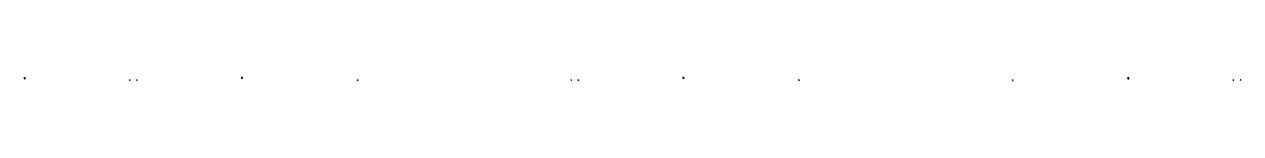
# Model space of a CAD drawing. Header units: millimetres. Extents: x 300333 to 474890, y -562303 to 3203267.
# Drawn here: x 316257 to 329483, y 2003265 to 2003299 of the extents above; entities that cross this region are included whole.
import ezdxf

# ---------------------------------------------------------------- set-up
doc = ezdxf.new("R2010")
doc.units = ezdxf.units.MM
doc.header["$LTSCALE"] = 1000
doc.header["$MEASUREMENT"] = 0
doc.layers.add('上半部分171221拼合$0$上半部分$0$NJ-AB_T6 Skin-Left$0$Seal-EFC', color=8, linetype='Continuous')
pattern_1 = [(0, (0, 0), (3.2385, 1.524), [0.762, -0.635, 0.889, -0.381, 1.143, -0.508]), (0, (0.762, 0.0635), (3.2385, 1.524), [0.635, -2.413, 0.508, -0.762]), (0, (2.286, -0.0953), (3.2385, 1.524), [0.381, -3.937]), (90, (0, 0), (-1.0795, 1.524), [1.4605, -4.6355]), (90, (0.762, -3e-16), (-1.0795, 1.524), [1.42875, -4.66725]), (90, (1.397, -6e-16), (-1.0795, 1.524), [1.3335, -4.7625]), (90, (2.286, -0.0953), (-1.0795, 1.524), [1.4605, -4.6355]), (90, (2.667, -0.0953), (-1.0795, 1.524), [1.4605, -4.6355]), (90, (3.81, -2e-15), (-1.0795, 1.524), [1.397, -4.699])]
pattern_2 = [(225, (-3303.4122, 16264.1804), (-0.42094950568, -1.5434815208), [1.984375, -0.396875, 0, -0.396875])]

msp = doc.modelspace()

# ---------------------------------------------------------------- hatches: boundary and pattern name
at = {"layer": '上半部分171221拼合$0$上半部分$0$NJ-AB_T6 Skin-Left$0$Seal-EFC'}
h = msp.add_hatch(dxfattribs=at)
h.set_pattern_fill('ANSI36', color=8, scale=0.25, angle=360, style=0)
h.set_pattern_definition([(45, (359859.67955, 1993994.7129), (0.420949506, 1.543481521), [1.984375, -0.396875, 0, -0.396875])])
edge = h.paths.add_edge_path()
edge.add_line((316268, 2003285), (316268, 2003291))
edge.add_line((316268, 2003291), (316267, 2003292))
edge.add_line((316267, 2003292), (316267, 2003296))
edge.add_line((316267, 2003296), (316268, 2003297))
edge.add_arc((316274, 2003347), 50.2, 250.8756, 263.7645, ccw=False)
edge.add_line((316257, 2003299), (316257, 2003285))
edge.add_arc((316262, 2003284), 5.22, 446.818, 535.7977, ccw=False)
edge.add_arc((316263, 2003284), 5.22, 364.2004, 453.1821, ccw=False)
h = msp.add_hatch(dxfattribs=at)
h.set_pattern_fill('AR-RSHKE', color=8, scale=0.005, style=0)
h.set_pattern_definition(pattern_1)
edge = h.paths.add_edge_path()
edge.add_line((317403, 2003273), (317408, 2003273))
edge.add_line((317408, 2003273), (317403, 2003273))
edge.add_arc((317403, 2003272), 0.4, 90, 191.2487)
edge.add_line((317402, 2003272), (317404, 2003265))
edge.add_arc((317404, 2003265), 0.4, 191.2487, 270)
edge.add_line((317404, 2003265), (317405, 2003265))
edge.add_arc((317405, 2003265), 0.4, 270, 360)
edge.add_line((317405, 2003265), (317405, 2003267))
edge.add_arc((317405, 2003267), 0.2, 360, 450)
edge.add_line((317405, 2003267), (317405, 2003267))
edge.add_arc((317405, 2003267), 0.2, 180, 270, ccw=False)
edge.add_line((317404, 2003267), (317404, 2003268))
edge.add_arc((317405, 2003268), 0.2, 90, 180, ccw=False)
edge.add_line((317405, 2003268), (317405, 2003268))
edge.add_arc((317405, 2003268), 0.2, 270, 360)
edge.add_line((317405, 2003268), (317405, 2003269))
edge.add_arc((317405, 2003269), 0.2, 90, 180, ccw=False)
edge.add_line((317405, 2003269), (317407, 2003269))
edge.add_arc((317407, 2003269), 0.2, 0, 90, ccw=False)
edge.add_line((317407, 2003269), (317407, 2003268))
edge.add_arc((317407, 2003268), 0.2, 180, 270)
edge.add_line((317407, 2003268), (317408, 2003268))
edge.add_arc((317408, 2003268), 0.2, 0, 90, ccw=False)
edge.add_line((317408, 2003268), (317408, 2003267))
edge.add_arc((317408, 2003267), 0.2, 270, 360, ccw=False)
edge.add_line((317408, 2003267), (317407, 2003267))
edge.add_arc((317407, 2003267), 0.2, 90, 180)
edge.add_line((317407, 2003267), (317407, 2003267))
edge.add_arc((317407, 2003267), 0.4, 180, 270)
edge.add_line((317407, 2003266), (317408, 2003266))
edge.add_arc((317408, 2003267), 0.4, 270, 360)
edge.add_line((317408, 2003267), (317408, 2003272))
edge.add_arc((317408, 2003272), 0.4, 360, 450)
h = msp.add_hatch(dxfattribs=at)
h.set_pattern_fill('AR-RSHKE', color=8, scale=0.005, angle=180, style=0)
h.set_pattern_definition([(180, (317442.7514, 2003296.7162), (-3.2385, -1.524), [0.762, -0.635, 0.889, -0.381, 1.143, -0.508]), (180, (317441.9894, 2003296.6527), (-3.2385, -1.524), [0.635, -2.413, 0.508, -0.762]), (180, (317440.4654, 2003296.8114), (-3.2385, -1.524), [0.381, -3.937]), (270, (317442.7514, 2003296.7162), (1.0795, -1.524), [1.4605, -4.6355]), (270, (317441.9894, 2003296.7162), (1.0795, -1.524), [1.42875, -4.66725]), (270, (317441.3544, 2003296.7162), (1.0795, -1.524), [1.3335, -4.7625]), (270, (317440.4654, 2003296.8114), (1.0795, -1.524), [1.4605, -4.6355]), (270, (317440.0844, 2003296.8114), (1.0795, -1.524), [1.4605, -4.6355]), (270, (317438.9414, 2003296.7162), (1.0795, -1.524), [1.397, -4.699])])
edge = h.paths.add_edge_path()
edge.add_line((317483, 2003273), (317477, 2003273))
edge.add_line((317477, 2003273), (317483, 2003273))
edge.add_arc((317483, 2003272), 0.4, 348.7513, 450, ccw=False)
edge.add_line((317483, 2003272), (317482, 2003265))
edge.add_arc((317481, 2003265), 0.4, 270, 348.7513, ccw=False)
edge.add_line((317481, 2003265), (317481, 2003265))
edge.add_arc((317481, 2003265), 0.4, 180, 270, ccw=False)
edge.add_line((317480, 2003265), (317480, 2003267))
edge.add_arc((317481, 2003267), 0.2, 90, 180, ccw=False)
edge.add_line((317481, 2003267), (317481, 2003267))
edge.add_arc((317481, 2003267), 0.2, 270, 360)
edge.add_line((317481, 2003267), (317481, 2003268))
edge.add_arc((317481, 2003268), 0.2, 360, 450)
edge.add_line((317481, 2003268), (317481, 2003268))
edge.add_arc((317481, 2003268), 0.2, 180, 270, ccw=False)
edge.add_line((317480, 2003268), (317480, 2003269))
edge.add_arc((317480, 2003269), 0.2, 360, 450)
edge.add_line((317480, 2003269), (317479, 2003269))
edge.add_arc((317479, 2003269), 0.2, 450, 540)
edge.add_line((317479, 2003269), (317479, 2003268))
edge.add_arc((317478, 2003268), 0.2, 270, 360, ccw=False)
edge.add_line((317478, 2003268), (317478, 2003268))
edge.add_arc((317478, 2003268), 0.2, 450, 540)
edge.add_line((317478, 2003268), (317478, 2003267))
edge.add_arc((317478, 2003267), 0.2, 180, 270)
edge.add_line((317478, 2003267), (317478, 2003267))
edge.add_arc((317478, 2003267), 0.2, 360, 450, ccw=False)
edge.add_line((317479, 2003267), (317479, 2003267))
edge.add_arc((317478, 2003267), 0.4, 270, 360, ccw=False)
edge.add_line((317478, 2003266), (317477, 2003266))
edge.add_arc((317477, 2003267), 0.4, 180, 270, ccw=False)
edge.add_line((317477, 2003267), (317477, 2003272))
edge.add_arc((317477, 2003272), 0.4, 90, 180, ccw=False)
h = msp.add_hatch(dxfattribs=at)
h.set_pattern_fill('ANSI36', color=8, scale=0.25, angle=180, style=0)
h.set_pattern_definition(pattern_2)
edge = h.paths.add_edge_path()
edge.add_line((318617, 2003285), (318617, 2003291))
edge.add_line((318617, 2003291), (318618, 2003292))
edge.add_line((318618, 2003292), (318618, 2003296))
edge.add_line((318618, 2003296), (318617, 2003297))
edge.add_arc((318612, 2003347), 50.2, 276.2355, 289.1244)
edge.add_line((318628, 2003299), (318628, 2003285))
edge.add_arc((318623, 2003284), 5.22, 4.2023, 93.182)
edge.add_arc((318622, 2003284), 5.22, 86.8179, 175.7996)
h = msp.add_hatch(dxfattribs=at)
h.set_pattern_fill('AR-RSHKE', color=8, scale=0.005, angle=180, style=0)
h.set_pattern_definition([(180, (319842.7507, 2003296.7162), (-3.2385, -1.524), [0.762, -0.635, 0.889, -0.381, 1.143, -0.508]), (180, (319841.9887, 2003296.6527), (-3.2385, -1.524), [0.635, -2.413, 0.508, -0.762]), (180, (319840.4647, 2003296.8114), (-3.2385, -1.524), [0.381, -3.937]), (270, (319842.7507, 2003296.7162), (1.0795, -1.524), [1.4605, -4.6355]), (270, (319841.9887, 2003296.7162), (1.0795, -1.524), [1.42875, -4.66725]), (270, (319841.3537, 2003296.7162), (1.0795, -1.524), [1.3335, -4.7625]), (270, (319840.4647, 2003296.8114), (1.0795, -1.524), [1.4605, -4.6355]), (270, (319840.0837, 2003296.8114), (1.0795, -1.524), [1.4605, -4.6355]), (270, (319838.9407, 2003296.7162), (1.0795, -1.524), [1.397, -4.699])])
edge = h.paths.add_edge_path()
edge.add_line((319883, 2003273), (319877, 2003273))
edge.add_line((319877, 2003273), (319883, 2003273))
edge.add_arc((319883, 2003272), 0.4, 348.7513, 450, ccw=False)
edge.add_line((319883, 2003272), (319882, 2003265))
edge.add_arc((319881, 2003265), 0.4, 270, 348.7513, ccw=False)
edge.add_line((319881, 2003265), (319881, 2003265))
edge.add_arc((319881, 2003265), 0.4, 180, 270, ccw=False)
edge.add_line((319880, 2003265), (319880, 2003267))
edge.add_arc((319881, 2003267), 0.2, 90, 180, ccw=False)
edge.add_line((319881, 2003267), (319881, 2003267))
edge.add_arc((319881, 2003267), 0.2, 270, 360)
edge.add_line((319881, 2003267), (319881, 2003268))
edge.add_arc((319881, 2003268), 0.2, 360, 450)
edge.add_line((319881, 2003268), (319881, 2003268))
edge.add_arc((319881, 2003268), 0.2, 180, 270, ccw=False)
edge.add_line((319880, 2003268), (319880, 2003269))
edge.add_arc((319880, 2003269), 0.2, 360, 450)
edge.add_line((319880, 2003269), (319879, 2003269))
edge.add_arc((319879, 2003269), 0.2, 450, 540)
edge.add_line((319879, 2003269), (319879, 2003268))
edge.add_arc((319878, 2003268), 0.2, 270, 360, ccw=False)
edge.add_line((319878, 2003268), (319878, 2003268))
edge.add_arc((319878, 2003268), 0.2, 450, 540)
edge.add_line((319878, 2003268), (319878, 2003267))
edge.add_arc((319878, 2003267), 0.2, 180, 270)
edge.add_line((319878, 2003267), (319878, 2003267))
edge.add_arc((319878, 2003267), 0.2, 360, 450, ccw=False)
edge.add_line((319879, 2003267), (319879, 2003267))
edge.add_arc((319878, 2003267), 0.4, 270, 360, ccw=False)
edge.add_line((319878, 2003266), (319877, 2003266))
edge.add_arc((319877, 2003267), 0.4, 180, 270, ccw=False)
edge.add_line((319877, 2003267), (319877, 2003272))
edge.add_arc((319877, 2003272), 0.4, 90, 180, ccw=False)
h = msp.add_hatch(dxfattribs=at)
h.set_pattern_fill('AR-RSHKE', color=8, scale=0.005, style=0)
h.set_pattern_definition(pattern_1)
edge = h.paths.add_edge_path()
edge.add_line((322203, 2003273), (322208, 2003273))
edge.add_line((322208, 2003273), (322203, 2003273))
edge.add_arc((322203, 2003272), 0.4, 90, 191.2487)
edge.add_line((322202, 2003272), (322204, 2003265))
edge.add_arc((322204, 2003265), 0.4, 191.2487, 270)
edge.add_line((322204, 2003265), (322205, 2003265))
edge.add_arc((322205, 2003265), 0.4, 270, 360)
edge.add_line((322205, 2003265), (322205, 2003267))
edge.add_arc((322205, 2003267), 0.2, 360, 450)
edge.add_line((322205, 2003267), (322205, 2003267))
edge.add_arc((322205, 2003267), 0.2, 180, 270, ccw=False)
edge.add_line((322204, 2003267), (322204, 2003268))
edge.add_arc((322205, 2003268), 0.2, 90, 180, ccw=False)
edge.add_line((322205, 2003268), (322205, 2003268))
edge.add_arc((322205, 2003268), 0.2, 270, 360)
edge.add_line((322205, 2003268), (322205, 2003269))
edge.add_arc((322205, 2003269), 0.2, 90, 180, ccw=False)
edge.add_line((322205, 2003269), (322207, 2003269))
edge.add_arc((322207, 2003269), 0.2, 0, 90, ccw=False)
edge.add_line((322207, 2003269), (322207, 2003268))
edge.add_arc((322207, 2003268), 0.2, 180, 270)
edge.add_line((322207, 2003268), (322208, 2003268))
edge.add_arc((322208, 2003268), 0.2, 0, 90, ccw=False)
edge.add_line((322208, 2003268), (322208, 2003267))
edge.add_arc((322208, 2003267), 0.2, 270, 360, ccw=False)
edge.add_line((322208, 2003267), (322207, 2003267))
edge.add_arc((322207, 2003267), 0.2, 90, 180)
edge.add_line((322207, 2003267), (322207, 2003267))
edge.add_arc((322207, 2003267), 0.4, 180, 270)
edge.add_line((322207, 2003266), (322208, 2003266))
edge.add_arc((322208, 2003267), 0.4, 270, 360)
edge.add_line((322208, 2003267), (322208, 2003272))
edge.add_arc((322208, 2003272), 0.4, 360, 450)
h = msp.add_hatch(dxfattribs=at)
h.set_pattern_fill('AR-RSHKE', color=8, scale=0.005, angle=180, style=0)
h.set_pattern_definition([(180, (322242.7514, 2003296.7162), (-3.2385, -1.524), [0.762, -0.635, 0.889, -0.381, 1.143, -0.508]), (180, (322241.9894, 2003296.6527), (-3.2385, -1.524), [0.635, -2.413, 0.508, -0.762]), (180, (322240.4654, 2003296.8114), (-3.2385, -1.524), [0.381, -3.937]), (270, (322242.7514, 2003296.7162), (1.0795, -1.524), [1.4605, -4.6355]), (270, (322241.9894, 2003296.7162), (1.0795, -1.524), [1.42875, -4.66725]), (270, (322241.3544, 2003296.7162), (1.0795, -1.524), [1.3335, -4.7625]), (270, (322240.4654, 2003296.8114), (1.0795, -1.524), [1.4605, -4.6355]), (270, (322240.0844, 2003296.8114), (1.0795, -1.524), [1.4605, -4.6355]), (270, (322238.9414, 2003296.7162), (1.0795, -1.524), [1.397, -4.699])])
edge = h.paths.add_edge_path()
edge.add_line((322283, 2003273), (322277, 2003273))
edge.add_line((322277, 2003273), (322283, 2003273))
edge.add_arc((322283, 2003272), 0.4, 348.7513, 450, ccw=False)
edge.add_line((322283, 2003272), (322282, 2003265))
edge.add_arc((322281, 2003265), 0.4, 270, 348.7513, ccw=False)
edge.add_line((322281, 2003265), (322281, 2003265))
edge.add_arc((322281, 2003265), 0.4, 180, 270, ccw=False)
edge.add_line((322280, 2003265), (322280, 2003267))
edge.add_arc((322281, 2003267), 0.2, 90, 180, ccw=False)
edge.add_line((322281, 2003267), (322281, 2003267))
edge.add_arc((322281, 2003267), 0.2, 270, 360)
edge.add_line((322281, 2003267), (322281, 2003268))
edge.add_arc((322281, 2003268), 0.2, 360, 450)
edge.add_line((322281, 2003268), (322281, 2003268))
edge.add_arc((322281, 2003268), 0.2, 180, 270, ccw=False)
edge.add_line((322280, 2003268), (322280, 2003269))
edge.add_arc((322280, 2003269), 0.2, 360, 450)
edge.add_line((322280, 2003269), (322279, 2003269))
edge.add_arc((322279, 2003269), 0.2, 450, 540)
edge.add_line((322279, 2003269), (322279, 2003268))
edge.add_arc((322278, 2003268), 0.2, 270, 360, ccw=False)
edge.add_line((322278, 2003268), (322278, 2003268))
edge.add_arc((322278, 2003268), 0.2, 450, 540)
edge.add_line((322278, 2003268), (322278, 2003267))
edge.add_arc((322278, 2003267), 0.2, 180, 270)
edge.add_line((322278, 2003267), (322278, 2003267))
edge.add_arc((322278, 2003267), 0.2, 360, 450, ccw=False)
edge.add_line((322279, 2003267), (322279, 2003267))
edge.add_arc((322278, 2003267), 0.4, 270, 360, ccw=False)
edge.add_line((322278, 2003266), (322277, 2003266))
edge.add_arc((322277, 2003267), 0.4, 180, 270, ccw=False)
edge.add_line((322277, 2003267), (322277, 2003272))
edge.add_arc((322277, 2003272), 0.4, 90, 180, ccw=False)
h = msp.add_hatch(dxfattribs=at)
h.set_pattern_fill('ANSI36', color=8, scale=0.25, angle=180, style=0)
h.set_pattern_definition(pattern_2)
edge = h.paths.add_edge_path()
edge.add_line((323417, 2003285), (323417, 2003291))
edge.add_line((323417, 2003291), (323418, 2003292))
edge.add_line((323418, 2003292), (323418, 2003296))
edge.add_line((323418, 2003296), (323417, 2003297))
edge.add_arc((323412, 2003347), 50.2, 276.2355, 289.1244)
edge.add_line((323428, 2003299), (323428, 2003285))
edge.add_arc((323423, 2003284), 5.22, 4.2023, 93.182)
edge.add_arc((323422, 2003284), 5.22, 86.8179, 175.7996)
h = msp.add_hatch(dxfattribs=at)
h.set_pattern_fill('AR-RSHKE', color=8, scale=0.005, angle=180, style=0)
h.set_pattern_definition([(180, (324642.751, 2003296.7162), (-3.2385, -1.524), [0.762, -0.635, 0.889, -0.381, 1.143, -0.508]), (180, (324641.989, 2003296.6527), (-3.2385, -1.524), [0.635, -2.413, 0.508, -0.762]), (180, (324640.465, 2003296.8114), (-3.2385, -1.524), [0.381, -3.937]), (270, (324642.751, 2003296.7162), (1.0795, -1.524), [1.4605, -4.6355]), (270, (324641.989, 2003296.7162), (1.0795, -1.524), [1.42875, -4.66725]), (270, (324641.354, 2003296.7162), (1.0795, -1.524), [1.3335, -4.7625]), (270, (324640.465, 2003296.8114), (1.0795, -1.524), [1.4605, -4.6355]), (270, (324640.084, 2003296.8114), (1.0795, -1.524), [1.4605, -4.6355]), (270, (324638.941, 2003296.7162), (1.0795, -1.524), [1.397, -4.699])])
edge = h.paths.add_edge_path()
edge.add_line((324683, 2003273), (324677, 2003273))
edge.add_line((324677, 2003273), (324683, 2003273))
edge.add_arc((324683, 2003272), 0.4, 348.7513, 450, ccw=False)
edge.add_line((324683, 2003272), (324682, 2003265))
edge.add_arc((324681, 2003265), 0.4, 270, 348.7513, ccw=False)
edge.add_line((324681, 2003265), (324681, 2003265))
edge.add_arc((324681, 2003265), 0.4, 180, 270, ccw=False)
edge.add_line((324680, 2003265), (324680, 2003267))
edge.add_arc((324681, 2003267), 0.2, 90, 180, ccw=False)
edge.add_line((324681, 2003267), (324681, 2003267))
edge.add_arc((324681, 2003267), 0.2, 270, 360)
edge.add_line((324681, 2003267), (324681, 2003268))
edge.add_arc((324681, 2003268), 0.2, 360, 450)
edge.add_line((324681, 2003268), (324681, 2003268))
edge.add_arc((324681, 2003268), 0.2, 180, 270, ccw=False)
edge.add_line((324680, 2003268), (324680, 2003269))
edge.add_arc((324680, 2003269), 0.2, 360, 450)
edge.add_line((324680, 2003269), (324679, 2003269))
edge.add_arc((324679, 2003269), 0.2, 450, 540)
edge.add_line((324679, 2003269), (324679, 2003268))
edge.add_arc((324678, 2003268), 0.2, 270, 360, ccw=False)
edge.add_line((324678, 2003268), (324678, 2003268))
edge.add_arc((324678, 2003268), 0.2, 450, 540)
edge.add_line((324678, 2003268), (324678, 2003267))
edge.add_arc((324678, 2003267), 0.2, 180, 270)
edge.add_line((324678, 2003267), (324678, 2003267))
edge.add_arc((324678, 2003267), 0.2, 360, 450, ccw=False)
edge.add_line((324679, 2003267), (324679, 2003267))
edge.add_arc((324678, 2003267), 0.4, 270, 360, ccw=False)
edge.add_line((324678, 2003266), (324677, 2003266))
edge.add_arc((324677, 2003267), 0.4, 180, 270, ccw=False)
edge.add_line((324677, 2003267), (324677, 2003272))
edge.add_arc((324677, 2003272), 0.4, 90, 180, ccw=False)
h = msp.add_hatch(dxfattribs=at)
h.set_pattern_fill('AR-RSHKE', color=8, scale=0.005, style=0)
h.set_pattern_definition(pattern_1)
edge = h.paths.add_edge_path()
edge.add_line((327003, 2003273), (327008, 2003273))
edge.add_line((327008, 2003273), (327003, 2003273))
edge.add_arc((327003, 2003272), 0.4, 90, 191.2487)
edge.add_line((327002, 2003272), (327004, 2003265))
edge.add_arc((327004, 2003265), 0.4, 191.2487, 270)
edge.add_line((327004, 2003265), (327005, 2003265))
edge.add_arc((327005, 2003265), 0.4, 270, 360)
edge.add_line((327005, 2003265), (327005, 2003267))
edge.add_arc((327005, 2003267), 0.2, 360, 450)
edge.add_line((327005, 2003267), (327005, 2003267))
edge.add_arc((327005, 2003267), 0.2, 180, 270, ccw=False)
edge.add_line((327004, 2003267), (327004, 2003268))
edge.add_arc((327005, 2003268), 0.2, 90, 180, ccw=False)
edge.add_line((327005, 2003268), (327005, 2003268))
edge.add_arc((327005, 2003268), 0.2, 270, 360)
edge.add_line((327005, 2003268), (327005, 2003269))
edge.add_arc((327005, 2003269), 0.2, 90, 180, ccw=False)
edge.add_line((327005, 2003269), (327007, 2003269))
edge.add_arc((327007, 2003269), 0.2, 0, 90, ccw=False)
edge.add_line((327007, 2003269), (327007, 2003268))
edge.add_arc((327007, 2003268), 0.2, 180, 270)
edge.add_line((327007, 2003268), (327008, 2003268))
edge.add_arc((327008, 2003268), 0.2, 0, 90, ccw=False)
edge.add_line((327008, 2003268), (327008, 2003267))
edge.add_arc((327008, 2003267), 0.2, 270, 360, ccw=False)
edge.add_line((327008, 2003267), (327007, 2003267))
edge.add_arc((327007, 2003267), 0.2, 90, 180)
edge.add_line((327007, 2003267), (327007, 2003267))
edge.add_arc((327007, 2003267), 0.4, 180, 270)
edge.add_line((327007, 2003266), (327008, 2003266))
edge.add_arc((327008, 2003267), 0.4, 270, 360)
edge.add_line((327008, 2003267), (327008, 2003272))
edge.add_arc((327008, 2003272), 0.4, 360, 450)
h = msp.add_hatch(dxfattribs=at)
h.set_pattern_fill('ANSI36', color=8, scale=0.25, angle=360, style=0)
h.set_pattern_definition([(45, (371859.6794, 1993994.7128), (0.420949506, 1.543481521), [1.984375, -0.396875, 0, -0.396875])])
edge = h.paths.add_edge_path()
edge.add_line((328268, 2003285), (328268, 2003291))
edge.add_line((328268, 2003291), (328267, 2003292))
edge.add_line((328267, 2003292), (328267, 2003296))
edge.add_line((328267, 2003296), (328268, 2003297))
edge.add_arc((328274, 2003347), 50.2, 250.8756, 263.7645, ccw=False)
edge.add_line((328257, 2003299), (328257, 2003285))
edge.add_arc((328262, 2003284), 5.22, 446.818, 535.7977, ccw=False)
edge.add_arc((328263, 2003284), 5.22, 364.2004, 453.1821, ccw=False)
h = msp.add_hatch(dxfattribs=at)
h.set_pattern_fill('AR-RSHKE', color=8, scale=0.005, style=0)
h.set_pattern_definition(pattern_1)
edge = h.paths.add_edge_path()
edge.add_line((329403, 2003273), (329408, 2003273))
edge.add_line((329408, 2003273), (329403, 2003273))
edge.add_arc((329403, 2003272), 0.4, 90, 191.2487)
edge.add_line((329402, 2003272), (329404, 2003265))
edge.add_arc((329404, 2003265), 0.4, 191.2487, 270)
edge.add_line((329404, 2003265), (329405, 2003265))
edge.add_arc((329405, 2003265), 0.4, 270, 360)
edge.add_line((329405, 2003265), (329405, 2003267))
edge.add_arc((329405, 2003267), 0.2, 360, 450)
edge.add_line((329405, 2003267), (329405, 2003267))
edge.add_arc((329405, 2003267), 0.2, 180, 270, ccw=False)
edge.add_line((329404, 2003267), (329404, 2003268))
edge.add_arc((329405, 2003268), 0.2, 90, 180, ccw=False)
edge.add_line((329405, 2003268), (329405, 2003268))
edge.add_arc((329405, 2003268), 0.2, 270, 360)
edge.add_line((329405, 2003268), (329405, 2003269))
edge.add_arc((329405, 2003269), 0.2, 90, 180, ccw=False)
edge.add_line((329405, 2003269), (329407, 2003269))
edge.add_arc((329407, 2003269), 0.2, 0, 90, ccw=False)
edge.add_line((329407, 2003269), (329407, 2003268))
edge.add_arc((329407, 2003268), 0.2, 180, 270)
edge.add_line((329407, 2003268), (329408, 2003268))
edge.add_arc((329408, 2003268), 0.2, 0, 90, ccw=False)
edge.add_line((329408, 2003268), (329408, 2003267))
edge.add_arc((329408, 2003267), 0.2, 270, 360, ccw=False)
edge.add_line((329408, 2003267), (329407, 2003267))
edge.add_arc((329407, 2003267), 0.2, 90, 180)
edge.add_line((329407, 2003267), (329407, 2003267))
edge.add_arc((329407, 2003267), 0.4, 180, 270)
edge.add_line((329407, 2003266), (329408, 2003266))
edge.add_arc((329408, 2003267), 0.4, 270, 360)
edge.add_line((329408, 2003267), (329408, 2003272))
edge.add_arc((329408, 2003272), 0.4, 360, 450)
h = msp.add_hatch(dxfattribs=at)
h.set_pattern_fill('AR-RSHKE', color=8, scale=0.005, angle=180, style=0)
h.set_pattern_definition([(180, (329442.7514, 2003296.7183), (-3.2385, -1.524), [0.762, -0.635, 0.889, -0.381, 1.143, -0.508]), (180, (329441.9894, 2003296.6548), (-3.2385, -1.524), [0.635, -2.413, 0.508, -0.762]), (180, (329440.4654, 2003296.8135), (-3.2385, -1.524), [0.381, -3.937]), (270, (329442.7514, 2003296.7183), (1.0795, -1.524), [1.4605, -4.6355]), (270, (329441.9894, 2003296.7183), (1.0795, -1.524), [1.42875, -4.66725]), (270, (329441.3544, 2003296.7183), (1.0795, -1.524), [1.3335, -4.7625]), (270, (329440.4654, 2003296.8135), (1.0795, -1.524), [1.4605, -4.6355]), (270, (329440.0844, 2003296.8135), (1.0795, -1.524), [1.4605, -4.6355]), (270, (329438.9414, 2003296.7183), (1.0795, -1.524), [1.397, -4.699])])
edge = h.paths.add_edge_path()
edge.add_line((329483, 2003273), (329477, 2003273))
edge.add_line((329477, 2003273), (329483, 2003273))
edge.add_arc((329483, 2003272), 0.4, 348.7513, 450, ccw=False)
edge.add_line((329483, 2003272), (329482, 2003265))
edge.add_arc((329481, 2003265), 0.4, 270, 348.7513, ccw=False)
edge.add_line((329481, 2003265), (329481, 2003265))
edge.add_arc((329481, 2003265), 0.4, 180, 270, ccw=False)
edge.add_line((329480, 2003265), (329480, 2003267))
edge.add_arc((329481, 2003267), 0.2, 90, 180, ccw=False)
edge.add_line((329481, 2003267), (329481, 2003267))
edge.add_arc((329481, 2003267), 0.2, 270, 360)
edge.add_line((329481, 2003267), (329481, 2003268))
edge.add_arc((329481, 2003268), 0.2, 360, 450)
edge.add_line((329481, 2003268), (329481, 2003268))
edge.add_arc((329481, 2003268), 0.2, 180, 270, ccw=False)
edge.add_line((329480, 2003268), (329480, 2003269))
edge.add_arc((329480, 2003269), 0.2, 360, 450)
edge.add_line((329480, 2003269), (329479, 2003269))
edge.add_arc((329479, 2003269), 0.2, 450, 540)
edge.add_line((329479, 2003269), (329479, 2003268))
edge.add_arc((329478, 2003268), 0.2, 270, 360, ccw=False)
edge.add_line((329478, 2003268), (329478, 2003268))
edge.add_arc((329478, 2003268), 0.2, 450, 540)
edge.add_line((329478, 2003268), (329478, 2003267))
edge.add_arc((329478, 2003267), 0.2, 180, 270)
edge.add_line((329478, 2003267), (329478, 2003267))
edge.add_arc((329478, 2003267), 0.2, 360, 450, ccw=False)
edge.add_line((329479, 2003267), (329479, 2003267))
edge.add_arc((329478, 2003267), 0.4, 270, 360, ccw=False)
edge.add_line((329478, 2003266), (329477, 2003266))
edge.add_arc((329477, 2003267), 0.4, 180, 270, ccw=False)
edge.add_line((329477, 2003267), (329477, 2003272))
edge.add_arc((329477, 2003272), 0.4, 90, 180, ccw=False)

doc.saveas('drawing.dxf')
